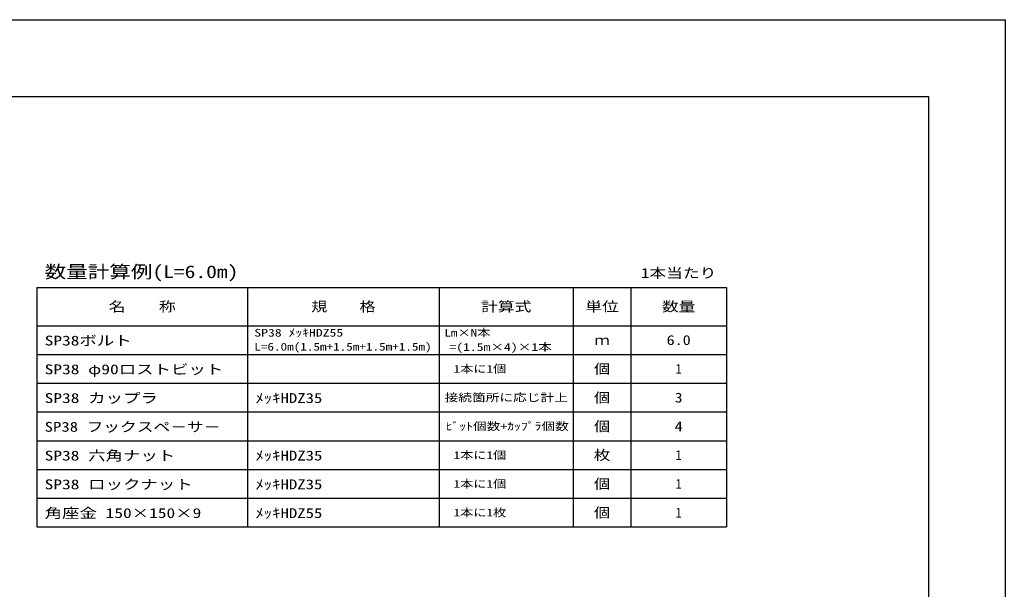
# Model space of a CAD drawing. Units: millimetres at full size, sheet at 1:1; details may follow other scales. Extents: x 0 to 1680, y -15 to 1188.
# Drawn here: x 1166 to 1680, y 891 to 1188 of the extents above; entities that cross this region are included whole.
import ezdxf
from ezdxf.enums import TextEntityAlignment as Align

# ---------------------------------------------------------------- set-up
doc = ezdxf.new("R2010")
doc.units = ezdxf.units.MM
for name, color, linetype, lineweight in [('7 枠・タイトル', 7, 'Continuous', 25), ('8 数量表', 7, 'Continuous', 25), ('DEFPOINTS_8', 7, 'Continuous', 25)]:
    doc.layers.add(name, color=color, linetype=linetype, lineweight=lineweight)
doc.styles.add('ＭＳ ゴシック', font='')
doc.styles.get('ＭＳ ゴシック').set_extended_font_data('MS Gothic')

msp = doc.modelspace()

# ---------------------------------------------------------------- linework, layer by layer
at = {"layer": '7 枠・タイトル'}
for p, q in [((40, 1148), (1640, 1148)), ((1640, 1148), (1640, 40))]:
    msp.add_line(p, q, dxfattribs=at)
at = {"layer": '8 数量表'}
for p, q in [((1174.538, 1048.379), (1534.538, 1048.379)), ((1174.538, 1048.379), (1174.538, 923.379)), ((1284.538, 1048.379), (1284.538, 923.379)), ((1384.538, 1048.379), (1384.538, 923.379)), ((1454.538, 1048.379), (1454.538, 923.379)), ((1484.538, 1048.379), (1484.538, 923.379)), ((1534.538, 1048.379), (1534.538, 923.379)), ((1174.538, 1028.379), (1534.538, 1028.379)), ((1174.538, 1013.379), (1534.538, 1013.379)), ((1174.538, 998.379), (1534.538, 998.379)), ((1174.538, 998.379), (1534.538, 998.379)), ((1174.538, 983.379), (1534.538, 983.379)), ((1174.538, 968.379), (1534.538, 968.379)), ((1174.538, 953.379), (1534.538, 953.379)), ((1174.538, 938.379), (1534.538, 938.379)), ((1174.538, 923.379), (1534.538, 923.379))]:
    msp.add_line(p, q, dxfattribs=at)
at = {"layer": 'DEFPOINTS_8'}
for p, q in [((0, 1188), (1680, 1188)), ((1680, 1188), (1680, 0))]:
    msp.add_line(p, q, dxfattribs=at)

# ---------------------------------------------------------------- texts
at = {"layer": '8 数量表', "style": 'ＭＳ ゴシック'}
for s, height, width, p in [('数量計算例(L=6.0m)', 6.598, 1.25, (1178.611, 1051.255)), ('SP38ボルト', 5.132, 1.3, (1178.611, 1016.522)), ('SP38 φ90ロストビット', 5.132, 1.3, (1178.611, 1001.522)), ('SP38 カップラ', 5.132, 1.3, (1178.611, 986.522)), ('ﾒｯｷHDZ35', 5.132, 1.25, (1288.611, 986.522)), ('SP38 フックスペ－サ－', 5.132, 1.25, (1178.611, 971.522)), ('SP38 六角ナット', 5.132, 1.3, (1178.611, 956.522)), ('ﾒｯｷHDZ35', 5.132, 1.25, (1288.611, 956.522)), ('SP38 ロックナット', 5.132, 1.3, (1178.611, 941.522)), ('ﾒｯｷHDZ35', 5.132, 1.25, (1288.611, 941.522)), ('角座金 150×150×9', 5.132, 1.3, (1178.611, 926.522)), ('ﾒｯｷHDZ55', 5.132, 1.25, (1288.611, 926.522))]:
    msp.add_text(s, height=height, dxfattribs=dict(at, width=width)).set_placement(p, align=Align.BOTTOM_LEFT)
for s, height, width, p in [('1本当たり', 5.132, 1.25, (1509.538, 1055.879)), ('名\u3000  称', 5.132, 1.25, (1229.538, 1038.379)), ('規\u3000\u3000格', 5.132, 1.2, (1334.538, 1038.379)), ('計算式', 5.132, 1.25, (1419.538, 1038.379)), ('単位', 5.132, 1.25, (1469.538, 1038.379)), ('数量', 5.132, 1.25, (1509.538, 1038.379)), ('SP38 ﾒｯｷHDZ55', 4.032, 1.3, (1311.251, 1024.708)), (' =(1.5m×4)×1本', 4.032, 1.3, (1414.825, 1017.236)), ('ｍ', 5.132, 1.15, (1469.538, 1020.879)), ('6.0', 5.132, 1.2, (1509.538, 1020.879)), ('個', 5.132, 1.2, (1469.538, 1005.879)), ('1', 5.132, 0.9, (1509.538, 1005.879)), ('接続箇所に応じ計上', 4.032, 1.3, (1419.538, 990.879)), ('個', 5.132, 1.2, (1469.538, 990.879)), ('個', 5.132, 1.2, (1469.538, 990.879)), ('3', 5.132, 1.15, (1509.538, 990.879)), ('ﾋﾞｯﾄ個数+ｶｯﾌﾟﾗ個数', 4.032, 1.3, (1420.035, 975.879)), ('個', 5.132, 1.2, (1469.538, 975.879)), ('4', 5.132, 1.2, (1509.538, 975.879)), ('枚', 5.132, 1.25, (1469.538, 960.879)), ('1', 5.132, 0.9, (1509.538, 960.879)), ('1', 5.132, 0.9, (1509.538, 960.879)), ('個', 5.132, 1.2, (1469.538, 945.879)), ('個', 5.132, 1.2, (1469.538, 945.879)), ('個', 5.132, 1.2, (1469.538, 945.879)), ('1', 5.132, 0.9, (1509.538, 945.879)), ('個', 5.132, 1.2, (1469.538, 930.879)), ('1', 5.132, 0.9, (1509.538, 930.879))]:
    msp.add_text(s, height=height, dxfattribs=dict(at, width=width)).set_placement(p, align=Align.MIDDLE_CENTER)
at = {"layer": '8 数量表', "style": 'ＭＳ ゴシック', "width": 1.25}
for s, p in [('Lm×N本', (1411.251, 1024.708)), ('1本に1個', (1419.538, 1005.879)), ('1本に1個', (1419.538, 960.879)), ('1本に1個', (1419.538, 945.879)), ('1本に1枚', (1419.538, 930.879))]:
    msp.add_text(s, height=4.032, dxfattribs=at).set_placement(p, align=Align.MIDDLE_RIGHT)
msp.add_text('L=6.0m(1.5m+1.5m+1.5m+1.5m)', height=4.032, dxfattribs=at).set_placement((1288.023, 1017.417), align=Align.MIDDLE_LEFT)

doc.saveas('drawing.dxf')
